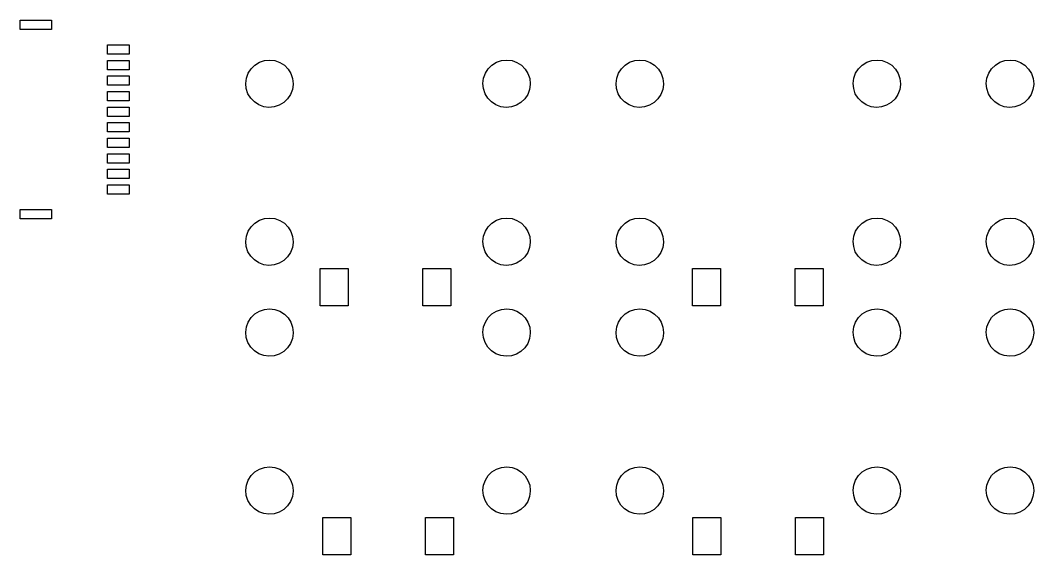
# Model space of a CAD drawing. Extents: x 78 to 209, y -141 to -65.
# Drawn here: x 78.28 to 110.85, y -124.6 to -107.42 of the extents above; entities that cross this region are included whole.
import ezdxf

# ---------------------------------------------------------------- set-up
doc = ezdxf.new("R2010")
doc.units = 0
doc.layers.add('BLACK', color=7, linetype='CONTINUOUS')

msp = doc.modelspace()

# ---------------------------------------------------------------- linework, layer by layer
at = {"layer": 'BLACK', "linetype": 'CONTINUOUS'}
for p, q in [((78.28, -107.72), (78.28, -107.42)), ((78.28, -107.42), (79.28, -107.42)), ((79.28, -107.42), (79.28, -107.72)), ((79.28, -107.72), (78.28, -107.72)), ((81.08, -108.51), (81.08, -108.21)), ((81.08, -108.21), (81.78, -108.21)), ((81.78, -108.21), (81.78, -108.51)), ((81.78, -108.51), (81.08, -108.51)), ((81.08, -109.01), (81.08, -108.71)), ((81.08, -108.71), (81.78, -108.71)), ((81.78, -108.71), (81.78, -109.01)), ((85.8209, -108.86), (85.9656, -108.771)), ((85.9656, -108.771), (86.1264, -108.716)), ((86.1264, -108.716), (86.2953, -108.698)), ((86.2953, -108.698), (86.464, -108.718)), ((86.464, -108.718), (86.624, -108.775)), ((86.624, -108.775), (86.7675, -108.866)), ((93.4409, -108.86), (93.5856, -108.771)), ((93.5856, -108.771), (93.7464, -108.716)), ((93.7464, -108.716), (93.9153, -108.698)), ((93.9153, -108.698), (94.084, -108.718)), ((94.084, -108.718), (94.244, -108.775)), ((94.244, -108.775), (94.3875, -108.866)), ((97.7209, -108.86), (97.8656, -108.771)), ((97.8656, -108.771), (98.0264, -108.716)), ((98.0264, -108.716), (98.1953, -108.698)), ((98.1953, -108.698), (98.364, -108.718)), ((98.364, -108.718), (98.524, -108.775)), ((98.524, -108.775), (98.6675, -108.866)), ((105.341, -108.86), (105.486, -108.771)), ((105.486, -108.771), (105.646, -108.716)), ((105.646, -108.716), (105.815, -108.698)), ((105.815, -108.698), (105.984, -108.718)), ((105.984, -108.718), (106.144, -108.775)), ((106.144, -108.775), (106.287, -108.866)), ((109.621, -108.86), (109.766, -108.771)), ((109.766, -108.771), (109.926, -108.716)), ((109.926, -108.716), (110.095, -108.698)), ((110.095, -108.698), (110.264, -108.718)), ((110.264, -108.718), (110.424, -108.775)), ((110.424, -108.775), (110.567, -108.866)), ((81.78, -109.01), (81.08, -109.01)), ((85.6075, -109.121), (85.6995, -108.978)), ((85.6995, -108.978), (85.8209, -108.86)), ((86.7675, -108.866), (86.8872, -108.987)), ((86.8872, -108.987), (86.9772, -109.131)), ((93.2275, -109.121), (93.3195, -108.978)), ((93.3195, -108.978), (93.4409, -108.86)), ((94.3875, -108.866), (94.5072, -108.987)), ((94.5072, -108.987), (94.5972, -109.131)), ((97.5075, -109.121), (97.5995, -108.978)), ((97.5995, -108.978), (97.7209, -108.86)), ((98.6675, -108.866), (98.7872, -108.987)), ((98.7872, -108.987), (98.8772, -109.131)), ((105.127, -109.121), (105.219, -108.978)), ((105.219, -108.978), (105.341, -108.86)), ((106.287, -108.866), (106.407, -108.987)), ((106.407, -108.987), (106.497, -109.131)), ((109.407, -109.121), (109.499, -108.978)), ((109.499, -108.978), (109.621, -108.86)), ((110.567, -108.866), (110.687, -108.987)), ((110.687, -108.987), (110.777, -109.131)), ((81.08, -109.51), (81.08, -109.21)), ((81.08, -109.21), (81.78, -109.21)), ((81.78, -109.21), (81.78, -109.51)), ((85.5281, -109.449), (85.5494, -109.281)), ((85.5494, -109.281), (85.6075, -109.121)), ((86.9772, -109.131), (87.0331, -109.291)), ((87.0331, -109.291), (87.052, -109.46)), ((93.1481, -109.449), (93.1694, -109.281)), ((93.1694, -109.281), (93.2275, -109.121)), ((94.5972, -109.131), (94.6531, -109.291)), ((94.6531, -109.291), (94.672, -109.46)), ((97.4281, -109.449), (97.4494, -109.281)), ((97.4494, -109.281), (97.5075, -109.121)), ((98.8772, -109.131), (98.9331, -109.291)), ((98.9331, -109.291), (98.952, -109.46)), ((105.048, -109.449), (105.069, -109.281)), ((105.069, -109.281), (105.127, -109.121)), ((106.497, -109.131), (106.553, -109.291)), ((106.553, -109.291), (106.572, -109.46)), ((109.328, -109.449), (109.349, -109.281)), ((109.349, -109.281), (109.407, -109.121)), ((110.777, -109.131), (110.833, -109.291)), ((110.833, -109.291), (110.852, -109.46)), ((81.78, -109.51), (81.08, -109.51)), ((81.08, -110.01), (81.08, -109.71)), ((81.08, -109.71), (81.78, -109.71)), ((81.78, -109.71), (81.78, -110.01)), ((85.5447, -109.618), (85.5281, -109.449)), ((85.5983, -109.78), (85.5447, -109.618)), ((87.0281, -109.65), (86.9677, -109.808)), ((87.0517, -109.481), (87.0281, -109.65)), ((87.052, -109.46), (87.0517, -109.481)), ((93.1647, -109.618), (93.1481, -109.449)), ((93.2183, -109.78), (93.1647, -109.618)), ((94.6481, -109.65), (94.5877, -109.808)), ((94.6717, -109.481), (94.6481, -109.65)), ((94.672, -109.46), (94.6717, -109.481)), ((97.4447, -109.618), (97.4281, -109.449)), ((97.4983, -109.78), (97.4447, -109.618)), ((98.9281, -109.65), (98.8677, -109.808)), ((98.9517, -109.481), (98.9281, -109.65)), ((98.952, -109.46), (98.9517, -109.481)), ((105.065, -109.618), (105.048, -109.449)), ((105.118, -109.78), (105.065, -109.618)), ((106.548, -109.65), (106.488, -109.808)), ((106.572, -109.481), (106.548, -109.65)), ((106.572, -109.46), (106.572, -109.481)), ((109.345, -109.618), (109.328, -109.449)), ((109.398, -109.78), (109.345, -109.618)), ((110.828, -109.65), (110.768, -109.808)), ((110.852, -109.481), (110.828, -109.65)), ((110.852, -109.46), (110.852, -109.481)), ((81.78, -110.01), (81.08, -110.01)), ((85.6863, -109.925), (85.5983, -109.78)), ((85.8043, -110.047), (85.6863, -109.925)), ((85.9464, -110.14), (85.8043, -110.047)), ((86.7507, -110.067), (86.6048, -110.154)), ((86.8737, -109.95), (86.7507, -110.067)), ((86.9677, -109.808), (86.8737, -109.95)), ((93.3063, -109.925), (93.2183, -109.78)), ((93.4243, -110.047), (93.3063, -109.925)), ((93.5664, -110.14), (93.4243, -110.047)), ((94.3707, -110.067), (94.2248, -110.154)), ((94.4937, -109.95), (94.3707, -110.067)), ((94.5877, -109.808), (94.4937, -109.95)), ((97.5863, -109.925), (97.4983, -109.78)), ((97.7043, -110.047), (97.5863, -109.925)), ((97.8464, -110.14), (97.7043, -110.047)), ((98.6507, -110.067), (98.5048, -110.154)), ((98.7737, -109.95), (98.6507, -110.067)), ((98.8677, -109.808), (98.7737, -109.95)), ((105.206, -109.925), (105.118, -109.78)), ((105.324, -110.047), (105.206, -109.925)), ((105.466, -110.14), (105.324, -110.047)), ((106.271, -110.067), (106.125, -110.154)), ((106.394, -109.95), (106.271, -110.067)), ((106.488, -109.808), (106.394, -109.95)), ((109.486, -109.925), (109.398, -109.78)), ((109.604, -110.047), (109.486, -109.925)), ((109.746, -110.14), (109.604, -110.047)), ((110.551, -110.067), (110.405, -110.154)), ((110.674, -109.95), (110.551, -110.067)), ((110.768, -109.808), (110.674, -109.95)), ((81.08, -110.51), (81.08, -110.21)), ((81.08, -110.21), (81.78, -110.21)), ((81.78, -110.21), (81.78, -110.51)), ((86.1057, -110.199), (85.9464, -110.14)), ((86.274, -110.222), (86.1057, -110.199)), ((86.4432, -110.206), (86.274, -110.222)), ((86.6048, -110.154), (86.4432, -110.206)), ((93.7257, -110.199), (93.5664, -110.14)), ((93.894, -110.222), (93.7257, -110.199)), ((94.0632, -110.206), (93.894, -110.222)), ((94.2248, -110.154), (94.0632, -110.206)), ((98.0057, -110.199), (97.8464, -110.14)), ((98.174, -110.222), (98.0057, -110.199)), ((98.3432, -110.206), (98.174, -110.222)), ((98.5048, -110.154), (98.3432, -110.206)), ((105.626, -110.199), (105.466, -110.14)), ((105.794, -110.222), (105.626, -110.199)), ((105.963, -110.206), (105.794, -110.222)), ((106.125, -110.154), (105.963, -110.206)), ((109.906, -110.199), (109.746, -110.14)), ((110.074, -110.222), (109.906, -110.199)), ((110.243, -110.206), (110.074, -110.222)), ((110.405, -110.154), (110.243, -110.206)), ((81.78, -110.51), (81.08, -110.51)), ((81.08, -111.01), (81.08, -110.71)), ((81.08, -110.71), (81.78, -110.71)), ((81.78, -110.71), (81.78, -111.01)), ((81.78, -111.01), (81.08, -111.01)), ((81.08, -111.51), (81.08, -111.21)), ((81.08, -111.21), (81.78, -111.21)), ((81.78, -111.21), (81.78, -111.51)), ((81.78, -111.51), (81.08, -111.51)), ((81.08, -112.01), (81.08, -111.71)), ((81.08, -111.71), (81.78, -111.71)), ((81.78, -111.71), (81.78, -112.01)), ((81.78, -112.01), (81.08, -112.01)), ((81.08, -112.51), (81.08, -112.21)), ((81.08, -112.21), (81.78, -112.21)), ((81.78, -112.21), (81.78, -112.51)), ((81.78, -112.51), (81.08, -112.51)), ((81.08, -113.01), (81.08, -112.71)), ((81.08, -112.71), (81.78, -112.71)), ((81.78, -113.01), (81.08, -113.01)), ((81.78, -112.71), (81.78, -113.01)), ((78.28, -113.8), (78.28, -113.5)), ((78.28, -113.5), (79.28, -113.5)), ((79.28, -113.5), (79.28, -113.8)), ((79.28, -113.8), (78.28, -113.8)), ((85.6995, -114.058), (85.8209, -113.94)), ((85.8209, -113.94), (85.9656, -113.851)), ((85.9656, -113.851), (86.1264, -113.796)), ((86.1264, -113.796), (86.2953, -113.778)), ((86.2953, -113.778), (86.464, -113.798)), ((86.464, -113.798), (86.624, -113.855)), ((86.624, -113.855), (86.7675, -113.946)), ((86.7675, -113.946), (86.8872, -114.067)), ((93.3195, -114.058), (93.4409, -113.94)), ((93.4409, -113.94), (93.5856, -113.851)), ((93.5856, -113.851), (93.7464, -113.796)), ((93.7464, -113.796), (93.9153, -113.778)), ((93.9153, -113.778), (94.084, -113.798)), ((94.084, -113.798), (94.244, -113.855)), ((94.244, -113.855), (94.3875, -113.946)), ((94.3875, -113.946), (94.5072, -114.067)), ((97.5995, -114.058), (97.7209, -113.94)), ((97.7209, -113.94), (97.8656, -113.851)), ((97.8656, -113.851), (98.0264, -113.796)), ((98.0264, -113.796), (98.1953, -113.778)), ((98.1953, -113.778), (98.364, -113.798)), ((98.364, -113.798), (98.524, -113.855)), ((98.524, -113.855), (98.6675, -113.946)), ((98.6675, -113.946), (98.7872, -114.067)), ((105.219, -114.058), (105.341, -113.94)), ((105.341, -113.94), (105.486, -113.851)), ((105.486, -113.851), (105.646, -113.796)), ((105.646, -113.796), (105.815, -113.778)), ((105.815, -113.778), (105.984, -113.798)), ((105.984, -113.798), (106.144, -113.855)), ((106.144, -113.855), (106.287, -113.946)), ((106.287, -113.946), (106.407, -114.067)), ((109.499, -114.058), (109.621, -113.94)), ((109.621, -113.94), (109.766, -113.851)), ((109.766, -113.851), (109.926, -113.796)), ((109.926, -113.796), (110.095, -113.778)), ((110.095, -113.778), (110.264, -113.798)), ((110.264, -113.798), (110.424, -113.855)), ((110.424, -113.855), (110.567, -113.946)), ((110.567, -113.946), (110.687, -114.067)), ((85.5494, -114.361), (85.6075, -114.201)), ((85.6075, -114.201), (85.6995, -114.058)), ((86.8872, -114.067), (86.9772, -114.211)), ((86.9772, -114.211), (87.0331, -114.371)), ((93.1694, -114.361), (93.2275, -114.201)), ((93.2275, -114.201), (93.3195, -114.058)), ((94.5072, -114.067), (94.5972, -114.211)), ((94.5972, -114.211), (94.6531, -114.371)), ((97.4494, -114.361), (97.5075, -114.201)), ((97.5075, -114.201), (97.5995, -114.058)), ((98.7872, -114.067), (98.8772, -114.211)), ((98.8772, -114.211), (98.9331, -114.371)), ((105.069, -114.361), (105.127, -114.201)), ((105.127, -114.201), (105.219, -114.058)), ((106.407, -114.067), (106.497, -114.211)), ((106.497, -114.211), (106.553, -114.371)), ((109.349, -114.361), (109.407, -114.201)), ((109.407, -114.201), (109.499, -114.058)), ((110.687, -114.067), (110.777, -114.211)), ((110.777, -114.211), (110.833, -114.371)), ((85.5281, -114.529), (85.5494, -114.361)), ((85.5447, -114.698), (85.5281, -114.529)), ((87.0517, -114.561), (87.0281, -114.73)), ((87.0331, -114.371), (87.052, -114.54)), ((87.052, -114.54), (87.0517, -114.561)), ((93.1481, -114.529), (93.1694, -114.361)), ((93.1647, -114.698), (93.1481, -114.529)), ((94.6717, -114.561), (94.6481, -114.73)), ((94.6531, -114.371), (94.672, -114.54)), ((94.672, -114.54), (94.6717, -114.561)), ((97.4281, -114.529), (97.4494, -114.361)), ((97.4447, -114.698), (97.4281, -114.529)), ((98.9517, -114.561), (98.9281, -114.73)), ((98.9331, -114.371), (98.952, -114.54)), ((98.952, -114.54), (98.9517, -114.561)), ((105.048, -114.529), (105.069, -114.361)), ((105.065, -114.698), (105.048, -114.529)), ((106.572, -114.561), (106.548, -114.73)), ((106.553, -114.371), (106.572, -114.54)), ((106.572, -114.54), (106.572, -114.561)), ((109.328, -114.529), (109.349, -114.361)), ((109.345, -114.698), (109.328, -114.529)), ((110.852, -114.561), (110.828, -114.73)), ((110.833, -114.371), (110.852, -114.54)), ((110.852, -114.54), (110.852, -114.561)), ((85.5983, -114.86), (85.5447, -114.698)), ((85.6863, -115.005), (85.5983, -114.86)), ((86.9677, -114.888), (86.8737, -115.03)), ((87.0281, -114.73), (86.9677, -114.888)), ((93.2183, -114.86), (93.1647, -114.698)), ((93.3063, -115.005), (93.2183, -114.86)), ((94.5877, -114.888), (94.4937, -115.03)), ((94.6481, -114.73), (94.5877, -114.888)), ((97.4983, -114.86), (97.4447, -114.698)), ((97.5863, -115.005), (97.4983, -114.86)), ((98.8677, -114.888), (98.7737, -115.03)), ((98.9281, -114.73), (98.8677, -114.888)), ((105.118, -114.86), (105.065, -114.698)), ((105.206, -115.005), (105.118, -114.86)), ((106.488, -114.888), (106.394, -115.03)), ((106.548, -114.73), (106.488, -114.888)), ((109.398, -114.86), (109.345, -114.698)), ((109.486, -115.005), (109.398, -114.86)), ((110.768, -114.888), (110.674, -115.03)), ((110.828, -114.73), (110.768, -114.888)), ((85.8043, -115.127), (85.6863, -115.005)), ((85.9464, -115.22), (85.8043, -115.127)), ((86.1057, -115.279), (85.9464, -115.22)), ((86.274, -115.302), (86.1057, -115.279)), ((86.4432, -115.286), (86.274, -115.302)), ((86.6048, -115.234), (86.4432, -115.286)), ((86.7507, -115.147), (86.6048, -115.234)), ((86.8737, -115.03), (86.7507, -115.147)), ((93.4243, -115.127), (93.3063, -115.005)), ((93.5664, -115.22), (93.4243, -115.127)), ((93.7257, -115.279), (93.5664, -115.22)), ((93.894, -115.302), (93.7257, -115.279)), ((94.0632, -115.286), (93.894, -115.302)), ((94.2248, -115.234), (94.0632, -115.286)), ((94.3707, -115.147), (94.2248, -115.234)), ((94.4937, -115.03), (94.3707, -115.147)), ((97.7043, -115.127), (97.5863, -115.005)), ((97.8464, -115.22), (97.7043, -115.127)), ((98.0057, -115.279), (97.8464, -115.22)), ((98.174, -115.302), (98.0057, -115.279)), ((98.3432, -115.286), (98.174, -115.302)), ((98.5048, -115.234), (98.3432, -115.286)), ((98.6507, -115.147), (98.5048, -115.234)), ((98.7737, -115.03), (98.6507, -115.147)), ((105.324, -115.127), (105.206, -115.005)), ((105.466, -115.22), (105.324, -115.127)), ((105.626, -115.279), (105.466, -115.22)), ((105.794, -115.302), (105.626, -115.279)), ((105.963, -115.286), (105.794, -115.302)), ((106.125, -115.234), (105.963, -115.286)), ((106.271, -115.147), (106.125, -115.234)), ((106.394, -115.03), (106.271, -115.147)), ((109.604, -115.127), (109.486, -115.005)), ((109.746, -115.22), (109.604, -115.127)), ((109.906, -115.279), (109.746, -115.22)), ((110.074, -115.302), (109.906, -115.279)), ((110.243, -115.286), (110.074, -115.302)), ((110.405, -115.234), (110.243, -115.286)), ((110.551, -115.147), (110.405, -115.234)), ((110.674, -115.03), (110.551, -115.147)), ((87.9176, -116.602), (87.9176, -115.402)), ((87.9176, -115.402), (88.8176, -115.402)), ((88.8176, -115.402), (88.8176, -116.602)), ((91.2176, -116.602), (91.2176, -115.402)), ((91.2176, -115.402), (92.1176, -115.402)), ((92.1176, -115.402), (92.1176, -116.602)), ((99.881, -116.602), (99.881, -115.402)), ((99.881, -115.402), (100.781, -115.402)), ((100.781, -115.402), (100.781, -116.602)), ((103.181, -116.602), (103.181, -115.402)), ((103.181, -115.402), (104.081, -115.402)), ((104.081, -115.402), (104.081, -116.602)), ((88.8176, -116.602), (87.9176, -116.602)), ((92.1176, -116.602), (91.2176, -116.602)), ((100.781, -116.602), (99.881, -116.602)), ((104.081, -116.602), (103.181, -116.602)), ((85.6995, -116.978), (85.8209, -116.86)), ((85.8209, -116.86), (85.9656, -116.771)), ((85.9656, -116.771), (86.1264, -116.716)), ((86.1264, -116.716), (86.2953, -116.698)), ((86.2953, -116.698), (86.464, -116.718)), ((86.464, -116.718), (86.624, -116.775)), ((86.624, -116.775), (86.7675, -116.866)), ((86.7675, -116.866), (86.8872, -116.987)), ((93.3195, -116.978), (93.4409, -116.86)), ((93.4409, -116.86), (93.5856, -116.771)), ((93.5856, -116.771), (93.7464, -116.716)), ((93.7464, -116.716), (93.9153, -116.698)), ((93.9153, -116.698), (94.084, -116.718)), ((94.084, -116.718), (94.244, -116.775)), ((94.244, -116.775), (94.3875, -116.866)), ((94.3875, -116.866), (94.5072, -116.987)), ((97.5995, -116.978), (97.7209, -116.86)), ((97.7209, -116.86), (97.8656, -116.771)), ((97.8656, -116.771), (98.0264, -116.716)), ((98.0264, -116.716), (98.1953, -116.698)), ((98.1953, -116.698), (98.364, -116.718)), ((98.364, -116.718), (98.524, -116.775)), ((98.524, -116.775), (98.6675, -116.866)), ((98.6675, -116.866), (98.7872, -116.987)), ((105.219, -116.978), (105.341, -116.86)), ((105.341, -116.86), (105.486, -116.771)), ((105.486, -116.771), (105.646, -116.716)), ((105.646, -116.716), (105.815, -116.698)), ((105.815, -116.698), (105.984, -116.718)), ((105.984, -116.718), (106.144, -116.775)), ((106.144, -116.775), (106.287, -116.866)), ((106.287, -116.866), (106.407, -116.987)), ((109.499, -116.978), (109.621, -116.86)), ((109.621, -116.86), (109.766, -116.771)), ((109.766, -116.771), (109.926, -116.716)), ((109.926, -116.716), (110.095, -116.698)), ((110.095, -116.698), (110.264, -116.718)), ((110.264, -116.718), (110.424, -116.775)), ((110.424, -116.775), (110.567, -116.866)), ((110.567, -116.866), (110.687, -116.987)), ((85.5494, -117.281), (85.6075, -117.121)), ((85.6075, -117.121), (85.6995, -116.978)), ((86.8872, -116.987), (86.9772, -117.131)), ((86.9772, -117.131), (87.0331, -117.291)), ((93.1694, -117.281), (93.2275, -117.121)), ((93.2275, -117.121), (93.3195, -116.978)), ((94.5072, -116.987), (94.5972, -117.131)), ((94.5972, -117.131), (94.6531, -117.291)), ((97.4494, -117.281), (97.5075, -117.121)), ((97.5075, -117.121), (97.5995, -116.978)), ((98.7872, -116.987), (98.8772, -117.131)), ((98.8772, -117.131), (98.9331, -117.291)), ((105.069, -117.281), (105.127, -117.121)), ((105.127, -117.121), (105.219, -116.978)), ((106.407, -116.987), (106.497, -117.131)), ((106.497, -117.131), (106.553, -117.291)), ((109.349, -117.281), (109.407, -117.121)), ((109.407, -117.121), (109.499, -116.978)), ((110.687, -116.987), (110.777, -117.131)), ((110.777, -117.131), (110.833, -117.291)), ((85.5281, -117.449), (85.5494, -117.281)), ((85.5447, -117.618), (85.5281, -117.449)), ((87.0517, -117.481), (87.0281, -117.65)), ((87.0331, -117.291), (87.052, -117.46)), ((87.052, -117.46), (87.0517, -117.481)), ((93.1481, -117.449), (93.1694, -117.281)), ((93.1647, -117.618), (93.1481, -117.449)), ((94.6717, -117.481), (94.6481, -117.65)), ((94.6531, -117.291), (94.672, -117.46)), ((94.672, -117.46), (94.6717, -117.481)), ((97.4281, -117.449), (97.4494, -117.281)), ((97.4447, -117.618), (97.4281, -117.449)), ((98.9517, -117.481), (98.9281, -117.65)), ((98.9331, -117.291), (98.952, -117.46)), ((98.952, -117.46), (98.9517, -117.481)), ((105.048, -117.449), (105.069, -117.281)), ((105.065, -117.618), (105.048, -117.449)), ((106.572, -117.481), (106.548, -117.65)), ((106.553, -117.291), (106.572, -117.46)), ((106.572, -117.46), (106.572, -117.481)), ((109.328, -117.449), (109.349, -117.281)), ((109.345, -117.618), (109.328, -117.449)), ((110.852, -117.481), (110.828, -117.65)), ((110.833, -117.291), (110.852, -117.46)), ((110.852, -117.46), (110.852, -117.481)), ((85.5983, -117.78), (85.5447, -117.618)), ((85.6863, -117.925), (85.5983, -117.78)), ((86.9677, -117.808), (86.8737, -117.95)), ((87.0281, -117.65), (86.9677, -117.808)), ((93.2183, -117.78), (93.1647, -117.618)), ((93.3063, -117.925), (93.2183, -117.78)), ((94.5877, -117.808), (94.4937, -117.95)), ((94.6481, -117.65), (94.5877, -117.808)), ((97.4983, -117.78), (97.4447, -117.618)), ((97.5863, -117.925), (97.4983, -117.78)), ((98.8677, -117.808), (98.7737, -117.95)), ((98.9281, -117.65), (98.8677, -117.808)), ((105.118, -117.78), (105.065, -117.618)), ((105.206, -117.925), (105.118, -117.78)), ((106.488, -117.808), (106.394, -117.95)), ((106.548, -117.65), (106.488, -117.808)), ((109.398, -117.78), (109.345, -117.618)), ((109.486, -117.925), (109.398, -117.78)), ((110.768, -117.808), (110.674, -117.95)), ((110.828, -117.65), (110.768, -117.808)), ((85.8043, -118.047), (85.6863, -117.925)), ((85.9464, -118.14), (85.8043, -118.047)), ((86.1057, -118.199), (85.9464, -118.14)), ((86.274, -118.222), (86.1057, -118.199)), ((86.4432, -118.206), (86.274, -118.222)), ((86.6048, -118.154), (86.4432, -118.206)), ((86.7507, -118.067), (86.6048, -118.154)), ((86.8737, -117.95), (86.7507, -118.067)), ((93.4243, -118.047), (93.3063, -117.925)), ((93.5664, -118.14), (93.4243, -118.047)), ((93.7257, -118.199), (93.5664, -118.14)), ((93.894, -118.222), (93.7257, -118.199)), ((94.0632, -118.206), (93.894, -118.222)), ((94.2248, -118.154), (94.0632, -118.206)), ((94.3707, -118.067), (94.2248, -118.154)), ((94.4937, -117.95), (94.3707, -118.067)), ((97.7043, -118.047), (97.5863, -117.925)), ((97.8464, -118.14), (97.7043, -118.047)), ((98.0057, -118.199), (97.8464, -118.14)), ((98.174, -118.222), (98.0057, -118.199)), ((98.3432, -118.206), (98.174, -118.222)), ((98.5048, -118.154), (98.3432, -118.206)), ((98.6507, -118.067), (98.5048, -118.154)), ((98.7737, -117.95), (98.6507, -118.067)), ((105.324, -118.047), (105.206, -117.925)), ((105.466, -118.14), (105.324, -118.047)), ((105.626, -118.199), (105.466, -118.14)), ((105.794, -118.222), (105.626, -118.199)), ((105.963, -118.206), (105.794, -118.222)), ((106.125, -118.154), (105.963, -118.206)), ((106.271, -118.067), (106.125, -118.154)), ((106.394, -117.95), (106.271, -118.067)), ((109.604, -118.047), (109.486, -117.925)), ((109.746, -118.14), (109.604, -118.047)), ((109.906, -118.199), (109.746, -118.14)), ((110.074, -118.222), (109.906, -118.199)), ((110.243, -118.206), (110.074, -118.222)), ((110.405, -118.154), (110.243, -118.206)), ((110.551, -118.067), (110.405, -118.154)), ((110.674, -117.95), (110.551, -118.067)), ((85.9656, -121.851), (86.1264, -121.796)), ((86.1264, -121.796), (86.2953, -121.778)), ((86.2953, -121.778), (86.464, -121.798)), ((86.464, -121.798), (86.624, -121.855)), ((93.5856, -121.851), (93.7464, -121.796)), ((93.7464, -121.796), (93.9153, -121.778)), ((93.9153, -121.778), (94.084, -121.798)), ((94.084, -121.798), (94.244, -121.855)), ((97.8656, -121.851), (98.0264, -121.796)), ((98.0264, -121.796), (98.1953, -121.778)), ((98.1953, -121.778), (98.364, -121.798)), ((98.364, -121.798), (98.524, -121.855)), ((105.486, -121.851), (105.646, -121.796)), ((105.646, -121.796), (105.815, -121.778)), ((105.815, -121.778), (105.984, -121.798)), ((105.984, -121.798), (106.144, -121.855)), ((109.766, -121.851), (109.926, -121.796)), ((109.926, -121.796), (110.095, -121.778)), ((110.095, -121.778), (110.264, -121.798)), ((110.264, -121.798), (110.424, -121.855)), ((85.6075, -122.201), (85.6995, -122.058)), ((85.6995, -122.058), (85.8209, -121.94)), ((85.8209, -121.94), (85.9656, -121.851)), ((86.624, -121.855), (86.7675, -121.946)), ((86.7675, -121.946), (86.8872, -122.067)), ((86.8872, -122.067), (86.9772, -122.211)), ((93.2275, -122.201), (93.3195, -122.058)), ((93.3195, -122.058), (93.4409, -121.94)), ((93.4409, -121.94), (93.5856, -121.851)), ((94.244, -121.855), (94.3875, -121.946)), ((94.3875, -121.946), (94.5072, -122.067)), ((94.5072, -122.067), (94.5972, -122.211)), ((97.5075, -122.201), (97.5995, -122.058)), ((97.5995, -122.058), (97.7209, -121.94)), ((97.7209, -121.94), (97.8656, -121.851)), ((98.524, -121.855), (98.6675, -121.946)), ((98.6675, -121.946), (98.7872, -122.067)), ((98.7872, -122.067), (98.8772, -122.211)), ((105.127, -122.201), (105.219, -122.058)), ((105.219, -122.058), (105.341, -121.94)), ((105.341, -121.94), (105.486, -121.851)), ((106.144, -121.855), (106.287, -121.946)), ((106.287, -121.946), (106.407, -122.067)), ((106.407, -122.067), (106.497, -122.211)), ((109.407, -122.201), (109.499, -122.058)), ((109.499, -122.058), (109.621, -121.94)), ((109.621, -121.94), (109.766, -121.851)), ((110.424, -121.855), (110.567, -121.946)), ((110.567, -121.946), (110.687, -122.067)), ((110.687, -122.067), (110.777, -122.211)), ((85.5281, -122.529), (85.5494, -122.361)), ((85.5494, -122.361), (85.6075, -122.201)), ((86.9772, -122.211), (87.0331, -122.371)), ((87.0331, -122.371), (87.052, -122.54)), ((93.1481, -122.529), (93.1694, -122.361)), ((93.1694, -122.361), (93.2275, -122.201)), ((94.5972, -122.211), (94.6531, -122.371)), ((94.6531, -122.371), (94.672, -122.54)), ((97.4281, -122.529), (97.4494, -122.361)), ((97.4494, -122.361), (97.5075, -122.201)), ((98.8772, -122.211), (98.9331, -122.371)), ((98.9331, -122.371), (98.952, -122.54)), ((105.048, -122.529), (105.069, -122.361)), ((105.069, -122.361), (105.127, -122.201)), ((106.497, -122.211), (106.553, -122.371)), ((106.553, -122.371), (106.572, -122.54)), ((109.328, -122.529), (109.349, -122.361)), ((109.349, -122.361), (109.407, -122.201)), ((110.777, -122.211), (110.833, -122.371)), ((110.833, -122.371), (110.852, -122.54)), ((85.5447, -122.698), (85.5281, -122.529)), ((85.5983, -122.86), (85.5447, -122.698)), ((87.0281, -122.73), (86.9677, -122.888)), ((87.0517, -122.561), (87.0281, -122.73)), ((87.052, -122.54), (87.0517, -122.561)), ((93.1647, -122.698), (93.1481, -122.529)), ((93.2183, -122.86), (93.1647, -122.698)), ((94.6481, -122.73), (94.5877, -122.888)), ((94.6717, -122.561), (94.6481, -122.73)), ((94.672, -122.54), (94.6717, -122.561)), ((97.4447, -122.698), (97.4281, -122.529)), ((97.4983, -122.86), (97.4447, -122.698)), ((98.9281, -122.73), (98.8677, -122.888)), ((98.9517, -122.561), (98.9281, -122.73)), ((98.952, -122.54), (98.9517, -122.561)), ((105.065, -122.698), (105.048, -122.529)), ((105.118, -122.86), (105.065, -122.698)), ((106.548, -122.73), (106.488, -122.888)), ((106.572, -122.561), (106.548, -122.73)), ((106.572, -122.54), (106.572, -122.561)), ((109.345, -122.698), (109.328, -122.529)), ((109.398, -122.86), (109.345, -122.698)), ((110.828, -122.73), (110.768, -122.888)), ((110.852, -122.561), (110.828, -122.73)), ((110.852, -122.54), (110.852, -122.561)), ((85.6863, -123.005), (85.5983, -122.86)), ((85.8043, -123.127), (85.6863, -123.005)), ((86.8737, -123.03), (86.7507, -123.147)), ((86.9677, -122.888), (86.8737, -123.03)), ((93.3063, -123.005), (93.2183, -122.86)), ((93.4243, -123.127), (93.3063, -123.005)), ((94.4937, -123.03), (94.3707, -123.147)), ((94.5877, -122.888), (94.4937, -123.03)), ((97.5863, -123.005), (97.4983, -122.86)), ((97.7043, -123.127), (97.5863, -123.005)), ((98.7737, -123.03), (98.6507, -123.147)), ((98.8677, -122.888), (98.7737, -123.03)), ((105.206, -123.005), (105.118, -122.86)), ((105.324, -123.127), (105.206, -123.005)), ((106.394, -123.03), (106.271, -123.147)), ((106.488, -122.888), (106.394, -123.03)), ((109.486, -123.005), (109.398, -122.86)), ((109.604, -123.127), (109.486, -123.005)), ((110.674, -123.03), (110.551, -123.147)), ((110.768, -122.888), (110.674, -123.03)), ((85.9464, -123.22), (85.8043, -123.127)), ((86.1057, -123.279), (85.9464, -123.22)), ((86.274, -123.302), (86.1057, -123.279)), ((86.4432, -123.286), (86.274, -123.302)), ((86.6048, -123.234), (86.4432, -123.286)), ((86.7507, -123.147), (86.6048, -123.234)), ((88, -124.603), (88, -123.403)), ((88, -123.403), (88.9, -123.403)), ((88.9, -123.403), (88.9, -124.603)), ((91.3, -124.603), (91.3, -123.403)), ((91.3, -123.403), (92.2, -123.403)), ((92.2, -123.403), (92.2, -124.603)), ((93.5664, -123.22), (93.4243, -123.127)), ((93.7257, -123.279), (93.5664, -123.22)), ((93.894, -123.302), (93.7257, -123.279)), ((94.0632, -123.286), (93.894, -123.302)), ((94.2248, -123.234), (94.0632, -123.286)), ((94.3707, -123.147), (94.2248, -123.234)), ((97.8464, -123.22), (97.7043, -123.127)), ((98.0057, -123.279), (97.8464, -123.22)), ((98.174, -123.302), (98.0057, -123.279)), ((98.3432, -123.286), (98.174, -123.302)), ((98.5048, -123.234), (98.3432, -123.286)), ((98.6507, -123.147), (98.5048, -123.234)), ((99.9, -124.603), (99.9, -123.403)), ((99.9, -123.403), (100.8, -123.403)), ((100.8, -123.403), (100.8, -124.603)), ((103.2, -124.603), (103.2, -123.403)), ((103.2, -123.403), (104.1, -123.403)), ((104.1, -123.403), (104.1, -124.603)), ((105.466, -123.22), (105.324, -123.127)), ((105.626, -123.279), (105.466, -123.22)), ((105.794, -123.302), (105.626, -123.279)), ((105.963, -123.286), (105.794, -123.302)), ((106.125, -123.234), (105.963, -123.286)), ((106.271, -123.147), (106.125, -123.234)), ((109.746, -123.22), (109.604, -123.127)), ((109.906, -123.279), (109.746, -123.22)), ((110.074, -123.302), (109.906, -123.279)), ((110.243, -123.286), (110.074, -123.302)), ((110.405, -123.234), (110.243, -123.286)), ((110.551, -123.147), (110.405, -123.234)), ((88.9, -124.603), (88, -124.603)), ((92.2, -124.603), (91.3, -124.603)), ((100.8, -124.603), (99.9, -124.603)), ((104.1, -124.603), (103.2, -124.603))]:
    msp.add_line(p, q, dxfattribs=at)

doc.saveas('drawing.dxf')
